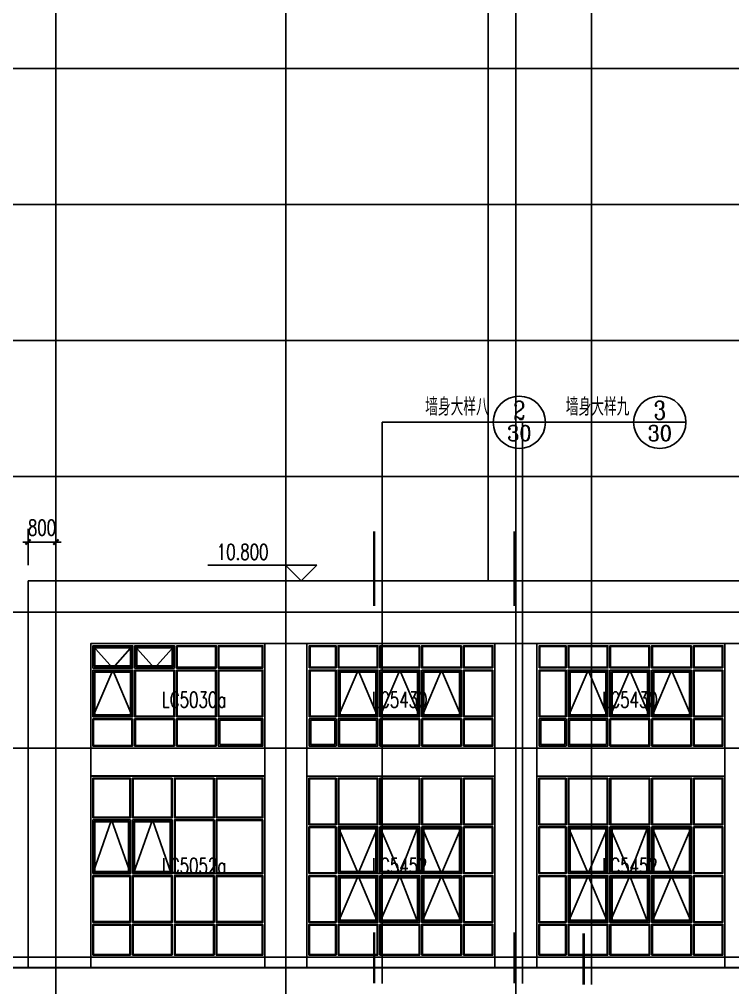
# Model space of a CAD drawing. Extents: x 1738711 to 2346805, y 1189731 to 2516152.
# Drawn here: x 2180659 to 2201128, y 1867148 to 1894936 of the extents above; entities that cross this region are included whole.
import ezdxf
from ezdxf.enums import TextEntityAlignment as Align

# ---------------------------------------------------------------- set-up
doc = ezdxf.new("R2010")
doc.units = 0
doc.header["$LTSCALE"] = 1000
doc.header["$MEASUREMENT"] = 0
doc.linetypes.add('复件 140224通州运河二期售楼部条件图_t3$0$X-ME SHAFT SH$0$X-B2$0$WATER_LINE', pattern=[0])
for name, color, linetype in [('2', 41, 'Continuous'), ('AXIS', 3, 'Continuous'), ('DIM_ELEV', 3, 'Continuous'), ('DIM_IDEN', 3, 'Continuous'), ('DOTE', 1, 'Continuous'), ('PUB_DIM', 3, 'Continuous'), ('PUB_TEXT', 7, 'Continuous'), ('WINDOW', 144, 'Continuous'), ('WINDOW_TEXT', 7, 'Continuous'), ('切线', 35, 'Continuous'), ('看线', 8, 'Continuous')]:
    doc.layers.add(name, color=color, linetype=linetype)
doc.styles.add('_TCH_DIM', font='SIMPLEX', dxfattribs={"bigfont": 'GBCBIG'})
doc.styles.add('_TCH_DIM_T3', font='SIMPLEX', dxfattribs={"width": 0.705882, "bigfont": 'GBCBIG'})
doc.styles.add('_TCH_LABEL', font='COMPLEX', dxfattribs={"bigfont": 'GBCBIG'})
doc.styles.add('_TCH_WINDOW', font='SIMPLEX', dxfattribs={"height": 3.5, "bigfont": 'GBCBIG'})
doc.dimstyles.new('_TCH_ARCH&&150', dxfattribs={"dimtxt": 446.25, "dimasz": 150, "dimexe": 375, "dimexo": 450, "dimgap": 189.375, "dimtad": 1, "dimdec": 0, "dimzin": 0, "dimdsep": 46, "dimtxsty": '_TCH_DIM_T3', "dimblk": 'ARCHTICK', "dimcen": 0.09, "dimclrt": 7, "dimazin": 2, "dimtfac": 1, "dimtdec": 0, "dimtix": 1, "dimtmove": 2, "dimatfit": 3, "dimfxl": 1, "dimtolj": 1, "dimtzin": 0, "dimarcsym": 0})

# ---------------------------------------------------------------- blocks, each defined once
blk = doc.blocks.new('jtrhjertahreh')
at = {"layer": 'WINDOW', "color": 4, "linetype": '复件 140224通州运河二期售楼部条件图_t3$0$X-ME SHAFT SH$0$X-B2$0$WATER_LINE'}
blk.add_lwpolyline([(1984763, 1282455), (1989763, 1282455), (1989763, 1277255), (1984763, 1277255)], close=True, dxfattribs=at)
at = {"layer": 'WINDOW', "linetype": '复件 140224通州运河二期售楼部条件图_t3$0$X-ME SHAFT SH$0$X-B2$0$WATER_LINE'}
for points in [[(1985903, 1282395), (1985903, 1281255), (1984823, 1281255), (1984823, 1282395), (1985903, 1282395)], [(1987103, 1282395), (1987103, 1281255), (1985963, 1281255), (1985963, 1282395), (1987103, 1282395)], [(1988303, 1282395), (1988303, 1281255), (1987163, 1281255), (1987163, 1282395), (1988303, 1282395)], [(1988363, 1282395), (1989703, 1282395), (1989703, 1281255), (1988363, 1281255), (1988363, 1282395)], [(1984823, 1279655), (1984823, 1281195), (1985903, 1281195), (1985903, 1279655), (1984823, 1279655)], [(1985963, 1279655), (1985963, 1281195), (1987103, 1281195), (1987103, 1279655), (1985963, 1279655)], [(1987163, 1279655), (1987163, 1281195), (1988303, 1281195), (1988303, 1279655), (1987163, 1279655)], [(1989703, 1281195), (1989703, 1279655), (1988363, 1279655), (1988363, 1281195), (1989703, 1281195)], [(1984823, 1278255), (1984823, 1279595), (1985903, 1279595), (1985903, 1278255), (1984823, 1278255)], [(1985963, 1278255), (1985963, 1279595), (1987103, 1279595), (1987103, 1278255), (1985963, 1278255)], [(1987163, 1278255), (1987163, 1279595), (1988303, 1279595), (1988303, 1278255), (1987163, 1278255)], [(1989703, 1279595), (1989703, 1278255), (1988363, 1278255), (1988363, 1279595), (1989703, 1279595)], [(1985903, 1277315), (1984823, 1277315), (1984823, 1278195), (1985903, 1278195), (1985903, 1277315)], [(1987103, 1277315), (1985963, 1277315), (1985963, 1278195), (1987103, 1278195), (1987103, 1277315)], [(1988303, 1277315), (1987163, 1277315), (1987163, 1278195), (1988303, 1278195), (1988303, 1277315)], [(1989703, 1278195), (1989703, 1277315), (1988363, 1277315), (1988363, 1278195), (1989703, 1278195)]]:
    blk.add_lwpolyline(points, dxfattribs=at)
for points in [[(1985883, 1282375), (1985883, 1281275), (1984843, 1281275), (1984843, 1282375)], [(1987083, 1282375), (1987083, 1281275), (1985983, 1281275), (1985983, 1282375)], [(1988283, 1282375), (1988283, 1281275), (1987183, 1281275), (1987183, 1282375)], [(1988383, 1282375), (1989683, 1282375), (1989683, 1281275), (1988383, 1281275)], [(1984863, 1279695), (1984863, 1281155), (1985863, 1281155), (1985863, 1279695)], [(1984883, 1279715), (1984883, 1281135), (1985843, 1281135), (1985843, 1279715)], [(1986003, 1279695), (1986003, 1281155), (1987063, 1281155), (1987063, 1279695)], [(1986023, 1279715), (1986023, 1281135), (1987043, 1281135), (1987043, 1279715)], [(1987183, 1279675), (1987183, 1281175), (1988283, 1281175), (1988283, 1279675)], [(1989683, 1281175), (1989683, 1279675), (1988383, 1279675), (1988383, 1281175)], [(1984843, 1278275), (1984843, 1279575), (1985883, 1279575), (1985883, 1278275)], [(1985983, 1278275), (1985983, 1279575), (1987083, 1279575), (1987083, 1278275)], [(1987183, 1278275), (1987183, 1279575), (1988283, 1279575), (1988283, 1278275)], [(1989683, 1279575), (1989683, 1278275), (1988383, 1278275), (1988383, 1279575)], [(1985883, 1277335), (1984843, 1277335), (1984843, 1278175), (1985883, 1278175)], [(1987083, 1277335), (1985983, 1277335), (1985983, 1278175), (1987083, 1278175)], [(1988283, 1277335), (1987183, 1277335), (1987183, 1278175), (1988283, 1278175)], [(1989683, 1278175), (1989683, 1277335), (1988383, 1277335), (1988383, 1278175)]]:
    blk.add_lwpolyline(points, close=True, dxfattribs=at)
at = {"layer": '看线'}
for points in [[(1984823, 1279655), (1985363, 1281195), (1985903, 1279655)], [(1985993, 1279655), (1986533, 1281195), (1987073, 1279655)]]:
    blk.add_lwpolyline(points, dxfattribs=at)
blk = doc.blocks.new('hertaherhreh')
at = {"layer": 'WINDOW', "linetype": '复件 140224通州运河二期售楼部条件图_t3$0$X-ME SHAFT SH$0$X-B2$0$WATER_LINE'}
for p, q in [((1962237, 1314938), (1962237, 1316278)), ((1963377, 1316278), (1962237, 1316278)), ((1963377, 1314938), (1963377, 1316278)), ((1964577, 1316278), (1963437, 1316278)), ((1963437, 1314938), (1963437, 1316278)), ((1964577, 1316278), (1964577, 1314938)), ((1963377, 1314938), (1962237, 1314938)), ((1964577, 1314938), (1963437, 1314938))]:
    blk.add_line(p, q, dxfattribs=at)
at = {"layer": 'WINDOW', "color": 4, "linetype": '复件 140224通州运河二期售楼部条件图_t3$0$X-ME SHAFT SH$0$X-B2$0$WATER_LINE'}
blk.add_lwpolyline([(1965537, 1314038), (1960137, 1314038), (1960137, 1317038), (1965537, 1317038)], close=True, dxfattribs=at)
at = {"layer": 'WINDOW', "linetype": '复件 140224通州运河二期售楼部条件图_t3$0$X-ME SHAFT SH$0$X-B2$0$WATER_LINE'}
for points in [[(1960209, 1316338), (1960209, 1316978), (1960977, 1316978), (1960977, 1316338), (1960209, 1316338)], [(1961037, 1316338), (1961037, 1316978), (1962177, 1316978), (1962177, 1316338), (1961037, 1316338)], [(1963377, 1316978), (1963377, 1316338), (1962237, 1316338), (1962237, 1316978), (1963377, 1316978)], [(1964577, 1316978), (1964577, 1316338), (1963437, 1316338), (1963437, 1316978), (1964577, 1316978)], [(1965477, 1316338), (1964637, 1316338), (1964637, 1316978), (1965477, 1316978), (1965477, 1316338)], [(1960209, 1314938), (1960209, 1316278), (1960977, 1316278), (1960977, 1314938), (1960209, 1314938)], [(1961037, 1314938), (1961037, 1316278), (1962177, 1316278), (1962177, 1314938), (1961037, 1314938)], [(1965477, 1316278), (1965477, 1314938), (1964637, 1314938), (1964637, 1316278), (1965477, 1316278)], [(1960977, 1314098), (1960209, 1314098), (1960209, 1314878), (1960977, 1314878), (1960977, 1314098)], [(1962177, 1314098), (1961037, 1314098), (1961037, 1314878), (1962177, 1314878), (1962177, 1314098)], [(1963377, 1314098), (1962237, 1314098), (1962237, 1314878), (1963377, 1314878), (1963377, 1314098)], [(1964577, 1314098), (1963437, 1314098), (1963437, 1314878), (1964577, 1314878), (1964577, 1314098)], [(1964637, 1314878), (1965477, 1314878), (1965477, 1314098), (1964637, 1314098), (1964637, 1314878)]]:
    blk.add_lwpolyline(points, dxfattribs=at)
for points in [[(1960229, 1316358), (1960229, 1316958), (1960957, 1316958), (1960957, 1316358)], [(1961057, 1316358), (1961057, 1316958), (1962157, 1316958), (1962157, 1316358)], [(1963357, 1316958), (1963357, 1316358), (1962257, 1316358), (1962257, 1316958)], [(1964557, 1316958), (1964557, 1316358), (1963457, 1316358), (1963457, 1316958)], [(1965457, 1316358), (1964657, 1316358), (1964657, 1316958), (1965457, 1316958)], [(1960229, 1314958), (1960229, 1316258), (1960957, 1316258), (1960957, 1314958)], [(1961077, 1314978), (1961077, 1316238), (1962137, 1316238), (1962137, 1314978)], [(1961097, 1314998), (1961097, 1316218), (1962117, 1316218), (1962117, 1314998)], [(1962277, 1316238), (1963337, 1316238), (1963337, 1314978), (1962277, 1314978)], [(1962297, 1316218), (1963317, 1316218), (1963317, 1314998), (1962297, 1314998)], [(1963477, 1316238), (1964537, 1316238), (1964537, 1314978), (1963477, 1314978)], [(1963497, 1316218), (1964517, 1316218), (1964517, 1314998), (1963497, 1314998)], [(1965457, 1316258), (1965457, 1314958), (1964657, 1314958), (1964657, 1316258)], [(1960937, 1314138), (1960249, 1314138), (1960249, 1314838), (1960937, 1314838)], [(1962137, 1314138), (1961077, 1314138), (1961077, 1314838), (1962137, 1314838)], [(1963357, 1314118), (1962257, 1314118), (1962257, 1314858), (1963357, 1314858)], [(1964557, 1314118), (1963457, 1314118), (1963457, 1314858), (1964557, 1314858)], [(1964657, 1314858), (1965457, 1314858), (1965457, 1314118), (1964657, 1314118)]]:
    blk.add_lwpolyline(points, close=True, dxfattribs=at)
at = {"layer": '看线'}
for points in [[(1961037, 1314938), (1961607, 1316278), (1962177, 1314938)], [(1962237, 1314938), (1962807, 1316278), (1963377, 1314938)], [(1963437, 1314938), (1964007, 1316278), (1964577, 1314938)]]:
    blk.add_lwpolyline(points, dxfattribs=at)
blk = doc.blocks.new('jrtherhr545')
at = {"layer": 'WINDOW', "linetype": '复件 140224通州运河二期售楼部条件图_t3$0$X-ME SHAFT SH$0$X-B2$0$WATER_LINE'}
for p, q in [((1954817, 1314481), (1954817, 1315821)), ((1955957, 1315821), (1954817, 1315821)), ((1955957, 1314481), (1955957, 1315821)), ((1957157, 1315821), (1956017, 1315821)), ((1956017, 1314481), (1956017, 1315821)), ((1957157, 1315821), (1957157, 1314481)), ((1955957, 1314481), (1954817, 1314481)), ((1957157, 1314481), (1956017, 1314481))]:
    blk.add_line(p, q, dxfattribs=at)
at = {"layer": 'WINDOW', "color": 4, "linetype": '复件 140224通州运河二期售楼部条件图_t3$0$X-ME SHAFT SH$0$X-B2$0$WATER_LINE'}
blk.add_lwpolyline([(1958417, 1313581), (1953417, 1313581), (1953417, 1316581), (1958417, 1316581)], close=True, dxfattribs=at)
at = {"layer": 'WINDOW', "linetype": '复件 140224通州运河二期售楼部条件图_t3$0$X-ME SHAFT SH$0$X-B2$0$WATER_LINE'}
for points in [[(1953477, 1315881), (1953477, 1316521), (1954757, 1316521), (1954757, 1315881), (1953477, 1315881)], [(1955957, 1316521), (1955957, 1315881), (1954817, 1315881), (1954817, 1316521), (1955957, 1316521)], [(1957157, 1316521), (1957157, 1315881), (1956017, 1315881), (1956017, 1316521), (1957157, 1316521)], [(1958357, 1315881), (1957217, 1315881), (1957217, 1316521), (1958357, 1316521), (1958357, 1315881)], [(1953477, 1314481), (1953477, 1315821), (1954757, 1315821), (1954757, 1314481), (1953477, 1314481)], [(1958357, 1315821), (1958357, 1314481), (1957217, 1314481), (1957217, 1315821), (1958357, 1315821)], [(1954757, 1313641), (1953477, 1313641), (1953477, 1314421), (1954757, 1314421), (1954757, 1313641)], [(1955957, 1313641), (1954817, 1313641), (1954817, 1314421), (1955957, 1314421), (1955957, 1313641)], [(1957157, 1313641), (1956017, 1313641), (1956017, 1314421), (1957157, 1314421), (1957157, 1313641)], [(1957217, 1314421), (1958357, 1314421), (1958357, 1313641), (1957217, 1313641), (1957217, 1314421)]]:
    blk.add_lwpolyline(points, dxfattribs=at)
for points in [[(1953497, 1315901), (1953497, 1316501), (1954737, 1316501), (1954737, 1315901)], [(1955937, 1316501), (1955937, 1315901), (1954837, 1315901), (1954837, 1316501)], [(1957117, 1316481), (1957117, 1315921), (1956057, 1315921), (1956057, 1316481)], [(1957097, 1316461), (1957097, 1315941), (1956077, 1315941), (1956077, 1316461)], [(1958317, 1315921), (1957257, 1315921), (1957257, 1316481), (1958317, 1316481)], [(1958297, 1315941), (1957277, 1315941), (1957277, 1316461), (1958297, 1316461)], [(1953497, 1314501), (1953497, 1315801), (1954737, 1315801), (1954737, 1314501)], [(1954837, 1315801), (1955937, 1315801), (1955937, 1314501), (1954837, 1314501)], [(1956037, 1315801), (1957137, 1315801), (1957137, 1314501), (1956037, 1314501)], [(1958317, 1315781), (1958317, 1314521), (1957257, 1314521), (1957257, 1315781)], [(1958297, 1315761), (1958297, 1314541), (1957277, 1314541), (1957277, 1315761)], [(1955937, 1313661), (1954837, 1313661), (1954837, 1314401), (1955937, 1314401)], [(1957137, 1313661), (1956037, 1313661), (1956037, 1314401), (1957137, 1314401)], [(1957237, 1314401), (1958337, 1314401), (1958337, 1313661), (1957237, 1313661)], [(1954717, 1313681), (1953517, 1313681), (1953517, 1314381), (1954717, 1314381)]]:
    blk.add_lwpolyline(points, close=True, dxfattribs=at)
at = {"layer": '看线'}
for points in [[(1956017, 1316521), (1956587, 1315881), (1957157, 1316521)], [(1957217, 1316521), (1957787, 1315881), (1958357, 1316521)], [(1957217, 1314481), (1957787, 1315821), (1958357, 1314481)]]:
    blk.add_lwpolyline(points, dxfattribs=at)
blk = doc.blocks.new('jtrstreaherhr')
at = {"layer": 'WINDOW', "color": 4, "linetype": '复件 140224通州运河二期售楼部条件图_t3$0$X-ME SHAFT SH$0$X-B2$0$WATER_LINE'}
blk.add_lwpolyline([(1962844, 1277664), (1968244, 1277664), (1968244, 1272464), (1962844, 1272464)], close=True, dxfattribs=at)
at = {"layer": 'WINDOW', "linetype": '复件 140224通州运河二期售楼部条件图_t3$0$X-ME SHAFT SH$0$X-B2$0$WATER_LINE'}
for points in [[(1963684, 1277604), (1963684, 1276264), (1962904, 1276264), (1962904, 1277604), (1963684, 1277604)], [(1964884, 1277604), (1964884, 1276264), (1963744, 1276264), (1963744, 1277604), (1964884, 1277604)], [(1966084, 1277604), (1966084, 1276264), (1964944, 1276264), (1964944, 1277604), (1966084, 1277604)], [(1966144, 1277604), (1967284, 1277604), (1967284, 1276264), (1966144, 1276264), (1966144, 1277604)], [(1967344, 1277604), (1967344, 1276264), (1968184, 1276264), (1968184, 1277604), (1967344, 1277604)], [(1962904, 1274864), (1962904, 1276204), (1963684, 1276204), (1963684, 1274864), (1962904, 1274864)], [(1963744, 1274864), (1963744, 1276204), (1964884, 1276204), (1964884, 1274864), (1963744, 1274864)], [(1964944, 1274864), (1964944, 1276204), (1966084, 1276204), (1966084, 1274864), (1964944, 1274864)], [(1967284, 1276204), (1967284, 1274864), (1966144, 1274864), (1966144, 1276204), (1967284, 1276204)], [(1968184, 1274864), (1968184, 1276204), (1967344, 1276204), (1967344, 1274864), (1968184, 1274864)], [(1962904, 1273464), (1962904, 1274804), (1963684, 1274804), (1963684, 1273464), (1962904, 1273464)], [(1963744, 1273464), (1963744, 1274804), (1964884, 1274804), (1964884, 1273464), (1963744, 1273464)], [(1964944, 1273464), (1964944, 1274804), (1966084, 1274804), (1966084, 1273464), (1964944, 1273464)], [(1967284, 1274804), (1967284, 1273464), (1966144, 1273464), (1966144, 1274804), (1967284, 1274804)], [(1968184, 1273464), (1968184, 1274804), (1967344, 1274804), (1967344, 1273464), (1968184, 1273464)], [(1963684, 1272524), (1962904, 1272524), (1962904, 1273404), (1963684, 1273404), (1963684, 1272524)], [(1964884, 1272524), (1963744, 1272524), (1963744, 1273404), (1964884, 1273404), (1964884, 1272524)], [(1966084, 1272524), (1964944, 1272524), (1964944, 1273404), (1966084, 1273404), (1966084, 1272524)], [(1967284, 1273404), (1967284, 1272524), (1966144, 1272524), (1966144, 1273404), (1967284, 1273404)], [(1967344, 1272524), (1968184, 1272524), (1968184, 1273404), (1967344, 1273404), (1967344, 1272524)]]:
    blk.add_lwpolyline(points, dxfattribs=at)
for points in [[(1963664, 1277584), (1963664, 1276284), (1962924, 1276284), (1962924, 1277584)], [(1964864, 1277584), (1964864, 1276284), (1963764, 1276284), (1963764, 1277584)], [(1966064, 1277584), (1966064, 1276284), (1964964, 1276284), (1964964, 1277584)], [(1966164, 1277584), (1967264, 1277584), (1967264, 1276284), (1966164, 1276284)], [(1967364, 1277584), (1967364, 1276284), (1968164, 1276284), (1968164, 1277584)], [(1962924, 1274884), (1962924, 1276184), (1963664, 1276184), (1963664, 1274884)], [(1963784, 1274904), (1963784, 1276164), (1964844, 1276164), (1964844, 1274904)], [(1963804, 1274924), (1963804, 1276144), (1964824, 1276144), (1964824, 1274924)], [(1964984, 1274904), (1964984, 1276164), (1966044, 1276164), (1966044, 1274904)], [(1965004, 1274924), (1965004, 1276144), (1966024, 1276144), (1966024, 1274924)], [(1967244, 1276164), (1967244, 1274904), (1966184, 1274904), (1966184, 1276164)], [(1967224, 1276144), (1967224, 1274924), (1966204, 1274924), (1966204, 1276144)], [(1968164, 1274884), (1968164, 1276184), (1967364, 1276184), (1967364, 1274884)], [(1962924, 1273484), (1962924, 1274784), (1963664, 1274784), (1963664, 1273484)], [(1963784, 1273504), (1963784, 1274764), (1964844, 1274764), (1964844, 1273504)], [(1963804, 1273524), (1963804, 1274744), (1964824, 1274744), (1964824, 1273524)], [(1964984, 1273504), (1964984, 1274764), (1966044, 1274764), (1966044, 1273504)], [(1965004, 1273524), (1965004, 1274744), (1966024, 1274744), (1966024, 1273524)], [(1967244, 1274764), (1967244, 1273504), (1966184, 1273504), (1966184, 1274764)], [(1967224, 1274744), (1967224, 1273524), (1966204, 1273524), (1966204, 1274744)], [(1968164, 1273484), (1968164, 1274784), (1967364, 1274784), (1967364, 1273484)], [(1963664, 1272544), (1962924, 1272544), (1962924, 1273384), (1963664, 1273384)], [(1964864, 1272544), (1963764, 1272544), (1963764, 1273384), (1964864, 1273384)], [(1966064, 1272544), (1964964, 1272544), (1964964, 1273384), (1966064, 1273384)], [(1967264, 1273384), (1967264, 1272544), (1966164, 1272544), (1966164, 1273384)], [(1967364, 1272544), (1968164, 1272544), (1968164, 1273384), (1967364, 1273384)]]:
    blk.add_lwpolyline(points, close=True, dxfattribs=at)
at = {"layer": '看线'}
for points in [[(1963744, 1276204), (1964314, 1274864), (1964884, 1276204)], [(1964944, 1276204), (1965514, 1274864), (1966034, 1276204)], [(1966144, 1276204), (1966714, 1274864), (1967284, 1276204)], [(1963744, 1273464), (1964314, 1274804), (1964884, 1273464)], [(1964944, 1273464), (1965514, 1274804), (1966034, 1273464)], [(1966144, 1273464), (1966714, 1274804), (1967284, 1273464)]]:
    blk.add_lwpolyline(points, dxfattribs=at)
blk = doc.blocks.new('_ArchTick')
at = {"color": 0, "linetype": 'ByBlock', "const_width": 0.4}
blk.add_lwpolyline([(-0.5, -0.5), (0.5, 0.5)], dxfattribs=at)
blk = doc.blocks.new('*D173')
at = {"layer": 'Defpoints', "color": 0, "transparency": 16777216}
for p in [(2181708, 1879936), (2180908, 1878821), (2181708, 1878821)]:
    blk.add_point(p, dxfattribs=at)
at = {"layer": 'PUB_DIM', "color": 0, "lineweight": -2, "transparency": 16777216}
for p, q in [((2180908, 1879271), (2180908, 1880311)), ((2181708, 1879271), (2181708, 1880311)), ((2180908, 1879936), (2180758, 1879936)), ((2180908, 1879936), (2181708, 1879936)), ((2181708, 1879936), (2181858, 1879936))]:
    blk.add_line(p, q, dxfattribs=at)
at = {"layer": 'PUB_DIM', "color": 0, "lineweight": -2, "transparency": 16777216, "xscale": 150, "yscale": 150, "zscale": 150}
blk.add_blockref('_ArchTick', (2180908, 1879936), dxfattribs=at)
at = {"layer": 'PUB_DIM', "color": 0, "lineweight": -2, "transparency": 16777216, "xscale": 150, "yscale": 150, "zscale": 150, "rotation": 180}
blk.add_blockref('_ArchTick', (2181708, 1879936), dxfattribs=at)
at = {"layer": 'PUB_DIM', "color": 7, "transparency": 16777216, "insert": (2181308, 1880348), "char_height": 446.2, "attachment_point": 5, "style": '_TCH_DIM_T3'}
blk.add_mtext('\\A1;800', dxfattribs=at)
blk = doc.blocks.new('*D3509')
at = {"layer": 'AXIS', "color": 0, "lineweight": -2, "transparency": 16777216}
for p, q in [((2194908, 1867136), (2194908, 1864550)), ((2201508, 1867136), (2201508, 1864550)), ((2194908, 1864925), (2201508, 1864925))]:
    blk.add_line(p, q, dxfattribs=at)
at = {"layer": 'Defpoints', "color": 0, "transparency": 16777216}
for p in [(2194908, 1867586), (2201508, 1867586), (2201508, 1864925)]:
    blk.add_point(p, dxfattribs=at)
at = {"layer": 'AXIS', "color": 0, "lineweight": -2, "transparency": 16777216, "xscale": 150, "yscale": 150, "zscale": 150, "rotation": 180}
blk.add_blockref('_ArchTick', (2194908, 1864925), dxfattribs=at)
at = {"layer": 'AXIS', "color": 0, "lineweight": -2, "transparency": 16777216, "xscale": 150, "yscale": 150, "zscale": 150}
blk.add_blockref('_ArchTick', (2201508, 1864925), dxfattribs=at)
at = {"layer": 'AXIS', "color": 7, "transparency": 16777216, "insert": (2198208, 1865338), "char_height": 446.2, "attachment_point": 5, "style": '_TCH_DIM_T3'}
blk.add_mtext('\\A1;6600', dxfattribs=at)
blk = doc.blocks.new('*D3510')
at = {"layer": 'AXIS', "color": 0, "lineweight": -2, "transparency": 16777216}
for p, q in [((2188308, 1867136), (2188308, 1864550)), ((2194908, 1867136), (2194908, 1864550)), ((2188308, 1864925), (2194908, 1864925))]:
    blk.add_line(p, q, dxfattribs=at)
at = {"layer": 'Defpoints', "color": 0, "transparency": 16777216}
for p in [(2188308, 1867586), (2194908, 1867586), (2194908, 1864925)]:
    blk.add_point(p, dxfattribs=at)
at = {"layer": 'AXIS', "color": 0, "lineweight": -2, "transparency": 16777216, "xscale": 150, "yscale": 150, "zscale": 150, "rotation": 180}
blk.add_blockref('_ArchTick', (2188308, 1864925), dxfattribs=at)
at = {"layer": 'AXIS', "color": 0, "lineweight": -2, "transparency": 16777216, "xscale": 150, "yscale": 150, "zscale": 150}
blk.add_blockref('_ArchTick', (2194908, 1864925), dxfattribs=at)
at = {"layer": 'AXIS', "color": 7, "transparency": 16777216, "insert": (2191608, 1865338), "char_height": 446.2, "attachment_point": 5, "style": '_TCH_DIM_T3'}
blk.add_mtext('\\A1;6600', dxfattribs=at)
blk = doc.blocks.new('*D3511')
at = {"layer": 'AXIS', "color": 0, "lineweight": -2, "transparency": 16777216}
for p, q in [((2181708, 1867136), (2181708, 1864550)), ((2188308, 1867136), (2188308, 1864550)), ((2181708, 1864925), (2188308, 1864925))]:
    blk.add_line(p, q, dxfattribs=at)
at = {"layer": 'Defpoints', "color": 0, "transparency": 16777216}
for p in [(2181708, 1867586), (2188308, 1867586), (2188308, 1864925)]:
    blk.add_point(p, dxfattribs=at)
at = {"layer": 'AXIS', "color": 0, "lineweight": -2, "transparency": 16777216, "xscale": 150, "yscale": 150, "zscale": 150, "rotation": 180}
blk.add_blockref('_ArchTick', (2181708, 1864925), dxfattribs=at)
at = {"layer": 'AXIS', "color": 0, "lineweight": -2, "transparency": 16777216, "xscale": 150, "yscale": 150, "zscale": 150}
blk.add_blockref('_ArchTick', (2188308, 1864925), dxfattribs=at)
at = {"layer": 'AXIS', "color": 7, "transparency": 16777216, "insert": (2185008, 1865338), "char_height": 446.2, "attachment_point": 5, "style": '_TCH_DIM_T3'}
blk.add_mtext('\\A1;6600', dxfattribs=at)
blk = doc.blocks.new('*D3512')
at = {"layer": 'AXIS', "color": 0, "lineweight": -2, "transparency": 16777216}
for p, q in [((2181708, 1867136), (2181708, 1863350)), ((2214708, 1867136), (2214708, 1863350)), ((2181708, 1863725), (2214708, 1863725))]:
    blk.add_line(p, q, dxfattribs=at)
at = {"layer": 'Defpoints', "color": 0, "transparency": 16777216}
for p in [(2181708, 1867586), (2214708, 1867586), (2214708, 1863725)]:
    blk.add_point(p, dxfattribs=at)
at = {"layer": 'AXIS', "color": 0, "lineweight": -2, "transparency": 16777216, "xscale": 150, "yscale": 150, "zscale": 150, "rotation": 180}
blk.add_blockref('_ArchTick', (2181708, 1863725), dxfattribs=at)
at = {"layer": 'AXIS', "color": 0, "lineweight": -2, "transparency": 16777216, "xscale": 150, "yscale": 150, "zscale": 150}
blk.add_blockref('_ArchTick', (2214708, 1863725), dxfattribs=at)
at = {"layer": 'AXIS', "color": 7, "transparency": 16777216, "insert": (2198208, 1864138), "char_height": 446.2, "attachment_point": 5, "style": '_TCH_DIM_T3'}
blk.add_mtext('\\A1;33000', dxfattribs=at)

msp = doc.modelspace()

# ---------------------------------------------------------------- linework, layer by layer
at = {"layer": '2'}
for p, q in [((2194107.9, 1916021.5), (2194107.9, 1878821.5)), ((2215507.9, 1878821.5), (2180907.9, 1878821.5)), ((2180907.9, 1878821.5), (2180907.9, 1867721.5)), ((2213707.9, 1877021.5), (2182707.9, 1877021.5)), ((2182707.9, 1877021.5), (2182707.9, 1867721.5)), ((2187707.9, 1877021.5), (2187707.9, 1867721.5)), ((2188907.9, 1877021.5), (2188907.9, 1867721.5)), ((2194307.9, 1877021.5), (2194307.9, 1867721.5)), ((2195507.9, 1877021.5), (2195507.9, 1867721.5)), ((2200907.9, 1877021.5), (2200907.9, 1867721.5)), ((2187707.9, 1874021.5), (2182707.9, 1874021.5)), ((2194307.9, 1874021.5), (2188907.9, 1874021.5)), ((2200907.9, 1874021.5), (2195507.9, 1874021.5)), ((2187707.9, 1873221.5), (2182707.9, 1873221.5)), ((2194307.9, 1873221.5), (2188907.9, 1873221.5)), ((2200907.9, 1873221.5), (2195507.9, 1873221.5))]:
    msp.add_line(p, q, dxfattribs=at)
at = {"layer": 'DIM_ELEV'}
for p, q in [((2189200.5, 1879271.5), (2186068.5, 1879271.5)), ((2188750.5, 1878821.5), (2188300.5, 1879271.5)), ((2188750.5, 1878821.5), (2189200.5, 1879271.5)), ((2189800.5, 1878821.5), (2188300.5, 1878821.5))]:
    msp.add_line(p, q, dxfattribs=at)
at = {"layer": 'DIM_IDEN'}
for p, q in [((2197074.5, 1867233.5), (2197074.5, 1919618.6)), ((2191066.6, 1883372.1), (2194256.3, 1883372.1)), ((2191066.6, 1867267.7), (2191066.6, 1883372.1)), ((2195756.3, 1883372.1), (2194256.3, 1883372.1)), ((2195097.2, 1883372.1), (2198287, 1883372.1)), ((2195097.2, 1867267.7), (2195097.2, 1883372.1)), ((2199787, 1883372.1), (2198287, 1883372.1))]:
    msp.add_line(p, q, dxfattribs=at)
at = {"layer": 'DIM_IDEN', "const_width": 75}
for points in [[(2190841.6, 1878103.8), (2190841.6, 1880247.7)], [(2194872.2, 1878103.8), (2194872.2, 1880247.7)], [(2190841.6, 1867267.7), (2190841.6, 1868737.7)], [(2194872.2, 1867267.7), (2194872.2, 1868737.7)], [(2196849.5, 1867233.5), (2196849.5, 1868703.5)]]:
    msp.add_lwpolyline(points, dxfattribs=at)
at = {"layer": 'DIM_IDEN'}
for centre in [(2195006.3, 1883372.1), (2199037, 1883372.1)]:
    msp.add_circle(centre, 750, dxfattribs=at)
at = {"layer": 'DOTE'}
for p, q in [((2181707.9, 1865361.2), (2181707.9, 1916021.5)), ((2188307.9, 1865361.2), (2188307.9, 1916021.5)), ((2194907.9, 1865361.2), (2194907.9, 1916021.5)), ((2220962.5, 1893521.5), (2175992.3, 1893521.5)), ((2220962.5, 1889621.5), (2175992.3, 1889621.5)), ((2220962.5, 1885721.5), (2175992.3, 1885721.5)), ((2220962.5, 1881821.5), (2175992.3, 1881821.5)), ((2220962.5, 1877921.5), (2175992.3, 1877921.5)), ((2220962.5, 1874021.5), (2175992.3, 1874021.5)), ((2220962.5, 1868021.5), (2175992.3, 1868021.5)), ((2220962.5, 1867721.5), (2175992.3, 1867721.5))]:
    msp.add_line(p, q, dxfattribs=at)
at = {"layer": '切线', "const_width": 50}
msp.add_lwpolyline([(2175992.3, 1867721.5), (2220962.5, 1867721.5)], dxfattribs=at)

# ---------------------------------------------------------------- block references
at = {"xscale": -1}
msp.add_blockref('jrtherhr545', (4141125, 560440), dxfattribs=at)
for name, p in [('hertaherhreh', (228771, 559983.8)), ('hertaherhreh', (235371, 559983.8)), ('jtrhjertahreh', (197944.8, 590766.9)), ('jtrstreaherhr', (226064.2, 595557.1)), ('jtrstreaherhr', (232664.2, 595557.1))]:
    msp.add_blockref(name, p)

# ---------------------------------------------------------------- texts
at = {"layer": 'PUB_TEXT', "color": 7, "style": '_TCH_DIM'}
for s, p in [('墙身大样八', (2192306, 1883563.1)), ('墙身大样九', (2196342.2, 1883563.1))]:
    msp.add_text(s, height=506.38, dxfattribs=at).set_placement(p)
at = {"layer": 'PUB_TEXT', "color": 7, "style": '_TCH_LABEL'}
for s, height, p, p2 in [('2', 522, (2194832.3, 1883455.1), (2195180.3, 1883455.1)), ('3', 522, (2198862.9, 1883455.1), (2199211, 1883455.1)), ('30', 443.85, (2194657.6, 1882840.2), (2195355.1, 1882840.2)), ('30', 443.85, (2198688.2, 1882840.2), (2199385.7, 1882840.2))]:
    msp.add_text(s, height=height, dxfattribs=at).set_placement(p, p2, align=Align.FIT)
at = {"layer": 'PUB_TEXT', "color": 7, "style": '_TCH_DIM', "width": 0.705882}
msp.add_text('10.800', height=446.25, dxfattribs=at).set_placement((2186323.5, 1879429))
at = {"layer": 'WINDOW_TEXT', "style": '_TCH_WINDOW', "width": 0.705882}
for s, p in [('LC5030a', (2184746.9, 1875186.9)), ('LC5430', (2190778.2, 1875186.9)), ('LC5430', (2197387.9, 1875186.9)), ('LC5052a', (2184746.9, 1870421.5)), ('LC5452', (2190778.2, 1870421.5)), ('LC5452', (2197387.9, 1870421.5))]:
    msp.add_text(s, height=446.25, rotation=0, dxfattribs=at).set_placement(p)

# ---------------------------------------------------------------- dimensions: what is measured, and where the dimension line sits
at = {"layer": 'AXIS'}
for p1, p2, distance, picture, middle in [((2181707.9, 1867585.6), (2188307.9, 1867585.6), -2660.3, '*D3511', (2185007.9, 1865337.9)), ((2181707.9, 1867585.6), (2214707.9, 1867585.6), -3860.3, '*D3512', (2198207.9, 1864137.9)), ((2188307.9, 1867585.6), (2194907.9, 1867585.6), -2660.3, '*D3510', (2191607.9, 1865337.9)), ((2194907.9, 1867585.6), (2201507.9, 1867585.6), -2660.3, '*D3509', (2198207.9, 1865337.9))]:
    dim = msp.add_aligned_dim(p1=p1, p2=p2, distance=distance, dimstyle='_TCH_ARCH&&150', dxfattribs=at)
    dim.commit()
    dim.dimension.update_dxf_attribs({"geometry": picture, "text_midpoint": middle})
at = {"layer": 'PUB_DIM'}
dim = msp.add_aligned_dim(p1=(2180907.9, 1878821.5), p2=(2181707.9, 1878821.5), distance=1114.5, dimstyle='_TCH_ARCH&&150', dxfattribs=at)
dim.commit()
dim.dimension.update_dxf_attribs({"geometry": '*D173', "text_midpoint": (2181307.9, 1880348.5)})

doc.saveas('drawing.dxf')
